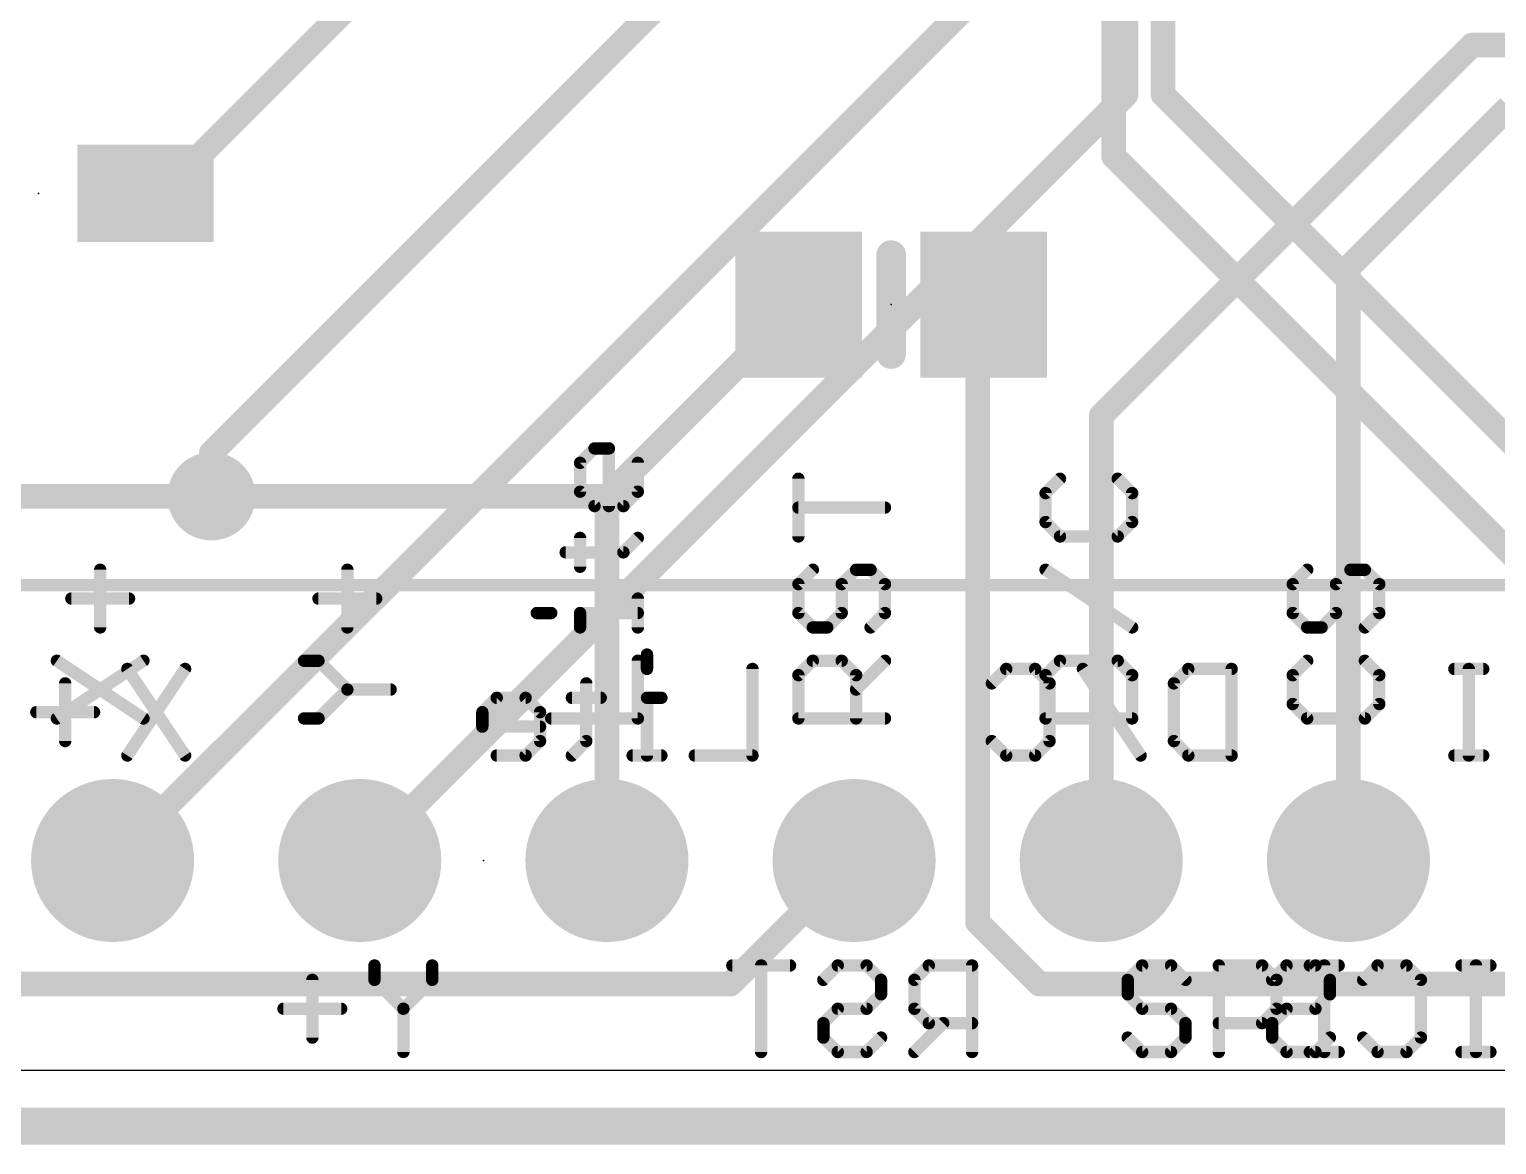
# Model space of a CAD drawing. Extents: x -0.6 to 62.7, y -0.8 to 53.6.
# Drawn here: x 26.32 to 41.4, y -0.76 to 10.7 of the extents above; entities that cross this region are included whole.
import ezdxf

# ---------------------------------------------------------------- set-up
doc = ezdxf.new("R2010")
doc.units = 0
for name, color, linetype in [('1', 12, 'CONTINUOUS'), ('16', 132, 'CONTINUOUS'), ('17', 110, 'CONTINUOUS'), ('18', 110, 'CONTINUOUS'), ('20', 53, 'CONTINUOUS'), ('21', 40, 'CONTINUOUS'), ('22', 6, 'CONTINUOUS'), ('23', 40, 'CONTINUOUS')]:
    doc.layers.add(name, color=color, linetype=linetype)

# ---------------------------------------------------------------- blocks, each defined once
blk = doc.blocks.new('ROUNDP')
at = {"const_width": 0.5}
blk.add_lwpolyline([(0, -0.25, 1), (0, 0.25, 1), (0, -0.25)], format="xyb", dxfattribs=at)
blk = doc.blocks.new('RECT')
blk.add_solid([(-0.5, -0.5), (0.5, -0.5), (-0.5, 0.5), (0.5, 0.5)])
blk = doc.blocks.new('ROUNDV')
at = {"const_width": 0.5}
blk.add_lwpolyline([(0, -0.25, 1), (0, 0.25, 1), (0, -0.25)], format="xyb", dxfattribs=at)

msp = doc.modelspace()

# ---------------------------------------------------------------- linework, layer by layer
at = {"layer": '1', "const_width": 0.254}
for points in [[(37.973, 10.033), (37.973, 26.797)], [(37.465, 9.398), (37.465, 25.781)], [(30.631, 11.962), (27.686, 9.017)], [(44.958, 3.048), (37.973, 10.033)], [(42.418, 4.445), (37.465, 9.398)], [(27.516, 9.017), (27.516, 9.146)], [(27.686, 9.017), (27.516, 9.017)], [(34.229, 7.874), (32.258, 5.903)], [(36.129, 7.874), (36.068, 7.813)], [(36.068, 7.813), (36.068, 1.524)], [(25.278, 5.903), (28.194, 5.903)], [(28.194, 5.903), (32.258, 5.903)], [(32.258, 5.903), (32.258, 2.159)], [(33.528, 0.889), (34.798, 2.159)], [(36.068, 1.524), (36.703, 0.889)], [(5.588, 0.889), (33.528, 0.889)], [(36.703, 0.889), (51.562, 0.889)], [(-0.508, -0.508), (62.611, -0.508)]]:
    msp.add_lwpolyline(points, dxfattribs=at)
at = {"layer": '1', "const_width": 0.127}
for points in [[(38.0179, 10.0779, 1), (37.9281, 9.9881)], [(37.9095, 10.033, 1), (38.0365, 10.033)], [(37.5099, 9.4429, 1), (37.4201, 9.3531)], [(37.4015, 9.398, 1), (37.5285, 9.398)], [(27.5795, 9.146, 1), (27.4525, 9.146)], [(27.516, 9.0805, 1), (27.516, 8.9535)], [(27.4525, 9.017, 1), (27.5795, 9.017)], [(27.6411, 9.0619, 1), (27.7309, 8.9721)], [(27.686, 8.9535, 1), (27.686, 9.0805)], [(34.2739, 7.8291, 1), (34.1841, 7.9189)], [(36.1739, 7.8291, 1), (36.0841, 7.9189)], [(36.1315, 7.813, 1), (36.0045, 7.813)], [(36.0231, 7.8579, 1), (36.1129, 7.7681)], [(28.194, 5.9665, 1), (28.194, 5.8395)], [(28.194, 5.8395, 1), (28.194, 5.9665)], [(32.3215, 5.903, 1), (32.1945, 5.903)], [(32.2131, 5.9479, 1), (32.3029, 5.8581)], [(32.258, 5.8395, 1), (32.258, 5.9665)], [(34.8429, 2.1141, 1), (34.7531, 2.2039)], [(32.1945, 2.159, 1), (32.3215, 2.159)], [(36.1129, 1.5689, 1), (36.0231, 1.4791)], [(36.0045, 1.524, 1), (36.1315, 1.524)], [(33.4831, 0.9339, 1), (33.5729, 0.8441)], [(33.528, 0.8255, 1), (33.528, 0.9525)], [(36.703, 0.9525, 1), (36.703, 0.8255)], [(36.6581, 0.8441, 1), (36.7479, 0.9339)]]:
    msp.add_lwpolyline(points, format="xyb", dxfattribs=at)
at = {"layer": '16', "const_width": 0.254}
for points in [[(37.592, 10.033), (37.592, 34.798)], [(36.322, 14.478), (28.194, 6.35)], [(27.178, 2.159), (36.957, 11.938)], [(37.338, 6.731), (41.148, 10.541)], [(47.625, 10.541), (41.148, 10.541)], [(29.718, 2.159), (37.592, 10.033)], [(39.878, 8.255), (41.529, 9.906)], [(39.878, 2.159), (39.878, 8.255)], [(37.338, 2.159), (37.338, 6.731)], [(28.194, 6.35), (28.194, 5.903)], [(-0.508, -0.635), (62.611, -0.635)]]:
    msp.add_lwpolyline(points, dxfattribs=at)
at = {"layer": '16', "const_width": 0.127}
for points in [[(41.148, 10.6045, 1), (41.148, 10.4775)], [(41.1929, 10.4961, 1), (41.1031, 10.5859)], [(37.6369, 9.9881, 1), (37.5471, 10.0779)], [(37.5285, 10.033, 1), (37.6555, 10.033)], [(39.9415, 8.255, 1), (39.8145, 8.255)], [(39.8331, 8.2999, 1), (39.9229, 8.2101)], [(37.4015, 6.731, 1), (37.2745, 6.731)], [(37.2931, 6.7759, 1), (37.3829, 6.6861)], [(28.2575, 6.35, 1), (28.1305, 6.35)], [(28.1491, 6.3949, 1), (28.2389, 6.3051)], [(28.1305, 5.903, 1), (28.2575, 5.903)], [(27.1331, 2.2039, 1), (27.2229, 2.1141)], [(29.6731, 2.2039, 1), (29.7629, 2.1141)], [(37.2745, 2.159, 1), (37.4015, 2.159)], [(39.8145, 2.159, 1), (39.9415, 2.159)]]:
    msp.add_lwpolyline(points, format="xyb", dxfattribs=at)
at = {"layer": '20'}
msp.add_line((59.69, 0), (2.54, 0), dxfattribs=at)
at = {"layer": '21'}
for points, const_width in [([(35.179, 8.382), (35.179, 7.366)], 0.3048), ([(31.9823, 6.2473), (32.1306, 6.3955)], 0.127), ([(32.1306, 6.3955), (32.2789, 6.3955)], 0.127), ([(32.2789, 6.3955), (32.2789, 5.8024)], 0.127), ([(31.9823, 5.9507), (31.9823, 6.2473)], 0.127), ([(32.5755, 6.2473), (32.5755, 5.9507)], 0.127), ([(34.2257, 5.4905), (34.2257, 6.0837)], 0.127), ([(36.914, 6.0837), (36.7657, 5.9354)], 0.127), ([(37.6555, 5.9354), (37.5072, 6.0837)], 0.127), ([(32.1306, 5.8024), (31.9823, 5.9507)], 0.127), ([(32.5755, 5.9507), (32.4272, 5.8024)], 0.127), ([(36.7657, 5.9354), (36.7657, 5.6388)], 0.127), ([(37.6555, 5.6388), (37.6555, 5.9354)], 0.127), ([(32.4272, 5.8024), (32.1306, 5.8024)], 0.127), ([(35.1155, 5.7871), (34.2257, 5.7871)], 0.127), ([(36.7657, 5.6388), (36.914, 5.4905)], 0.127), ([(37.5072, 5.4905), (37.6555, 5.6388)], 0.127), ([(31.9823, 5.1787), (31.9823, 5.4753)], 0.127), ([(32.4272, 5.327), (32.5755, 5.4753)], 0.127), ([(36.914, 5.4905), (37.5072, 5.4905)], 0.127), ([(31.834, 5.327), (32.4272, 5.327)], 0.127), ([(27.0506, 4.555), (27.0506, 5.1482)], 0.127), ([(29.5906, 4.555), (29.5906, 5.1482)], 0.127), ([(34.374, 5.1482), (34.2257, 4.9999)], 0.127), ([(34.6706, 4.9999), (34.8189, 5.1482)], 0.127), ([(34.8189, 5.1482), (34.9672, 5.1482)], 0.127), ([(34.9672, 5.1482), (35.1155, 4.9999)], 0.127), ([(37.6555, 4.555), (36.7657, 5.1482)], 0.127), ([(39.454, 5.1482), (39.3057, 4.9999)], 0.127), ([(39.7506, 4.9999), (39.8989, 5.1482)], 0.127), ([(39.8989, 5.1482), (40.0472, 5.1482)], 0.127), ([(40.0472, 5.1482), (40.1955, 4.9999)], 0.127), ([(34.2257, 4.9999), (34.2257, 4.7033)], 0.127), ([(34.6706, 4.7033), (34.6706, 4.9999)], 0.127), ([(35.1155, 4.9999), (35.1155, 4.7033)], 0.127), ([(39.3057, 4.9999), (39.3057, 4.7033)], 0.127), ([(39.7506, 4.7033), (39.7506, 4.9999)], 0.127), ([(40.1955, 4.9999), (40.1955, 4.7033)], 0.127), ([(26.754, 4.8516), (27.3472, 4.8516)], 0.127), ([(29.294, 4.8516), (29.8872, 4.8516)], 0.127), ([(32.5755, 4.555), (32.5755, 4.8516)], 0.127), ([(31.5374, 4.7033), (31.6857, 4.7033)], 0.127), ([(31.9823, 4.555), (31.9823, 4.7033)], 0.127), ([(31.9823, 4.7033), (32.5755, 4.7033)], 0.127), ([(34.2257, 4.7033), (34.374, 4.555)], 0.127), ([(34.5223, 4.555), (34.6706, 4.7033)], 0.127), ([(35.1155, 4.7033), (34.9672, 4.555)], 0.127), ([(39.3057, 4.7033), (39.454, 4.555)], 0.127), ([(39.6023, 4.555), (39.7506, 4.7033)], 0.127), ([(40.1955, 4.7033), (40.0472, 4.555)], 0.127), ([(34.374, 4.555), (34.5223, 4.555)], 0.127), ([(39.454, 4.555), (39.6023, 4.555)], 0.127), ([(26.6057, 3.6195), (27.4955, 4.2127)], 0.127), ([(26.6057, 4.2127), (27.4955, 3.6195)], 0.127), ([(29.294, 4.2127), (29.1457, 4.2127)], 0.127), ([(29.5906, 3.9161), (29.294, 4.2127)], 0.127), ([(32.5755, 3.6195), (32.5755, 4.2127)], 0.127), ([(34.2257, 4.0644), (34.374, 4.2127)], 0.127), ([(34.374, 4.2127), (34.6706, 4.2127)], 0.127), ([(34.6706, 4.2127), (34.8189, 4.0644)], 0.127), ([(34.8189, 3.9161), (35.1155, 4.2127)], 0.127), ([(36.914, 4.2127), (36.7657, 4.0644)], 0.127), ([(37.5072, 4.2127), (36.914, 4.2127)], 0.127), ([(37.6555, 4.0644), (37.5072, 4.2127)], 0.127), ([(39.454, 4.2127), (39.3057, 4.0644)], 0.127), ([(40.1955, 4.0644), (40.0472, 4.2127)], 0.127), ([(34.2257, 3.6195), (34.2257, 4.0644)], 0.127), ([(34.8189, 4.0644), (34.8189, 3.6195)], 0.127), ([(36.7657, 4.0644), (36.7657, 3.6195)], 0.127), ([(37.6555, 3.6195), (37.6555, 4.0644)], 0.127), ([(39.3057, 4.0644), (39.3057, 3.7678)], 0.127), ([(40.1955, 3.7678), (40.1955, 4.0644)], 0.127), ([(29.294, 3.6195), (29.5906, 3.9161)], 0.127), ([(29.5906, 3.9161), (30.0355, 3.9161)], 0.127), ([(39.3057, 3.7678), (39.454, 3.6195)], 0.127), ([(40.0472, 3.6195), (40.1955, 3.7678)], 0.127), ([(29.1457, 3.6195), (29.294, 3.6195)], 0.127), ([(31.6857, 3.6195), (32.5755, 3.6195)], 0.127), ([(35.1155, 3.6195), (34.2257, 3.6195)], 0.127), ([(36.7657, 3.6195), (37.6555, 3.6195)], 0.127), ([(39.454, 3.6195), (40.0472, 3.6195)], 0.127), ([(37.7586, 1.0803), (37.6103, 0.932)], 0.127), ([(38.0551, 1.0803), (37.7586, 1.0803)], 0.127), ([(38.2034, 0.932), (38.0551, 1.0803)], 0.127), ([(38.5458, 0.1905), (38.5458, 1.0803)], 0.127), ([(38.5458, 1.0803), (38.9907, 1.0803)], 0.127), ([(38.9907, 1.0803), (39.139, 0.932)], 0.127), ([(39.4813, 1.0803), (39.7779, 1.0803)], 0.127), ([(39.6296, 0.1905), (39.6296, 1.0803)], 0.127), ([(41.0405, 1.0803), (41.3371, 1.0803)], 0.127), ([(41.1888, 0.1905), (41.1888, 1.0803)], 0.127), ([(37.6103, 0.932), (37.6103, 0.7837)], 0.127), ([(39.139, 0.932), (39.139, 0.6354)], 0.127), ([(37.6103, 0.7837), (37.7586, 0.6354)], 0.127), ([(37.7586, 0.6354), (38.0551, 0.6354)], 0.127), ([(38.0551, 0.6354), (38.2034, 0.4871)], 0.127), ([(39.139, 0.6354), (38.9907, 0.4871)], 0.127), ([(38.2034, 0.4871), (38.2034, 0.3388)], 0.127), ([(38.9907, 0.4871), (38.5458, 0.4871)], 0.127), ([(37.7586, 0.1905), (37.6103, 0.3388)], 0.127), ([(38.2034, 0.3388), (38.0551, 0.1905)], 0.127), ([(38.0551, 0.1905), (37.7586, 0.1905)], 0.127), ([(39.4813, 0.1905), (39.7779, 0.1905)], 0.127), ([(41.0405, 0.1905), (41.3371, 0.1905)], 0.127)]:
    msp.add_lwpolyline(points, dxfattribs=dict(at, const_width=const_width))
for points, const_width in [([(35.2552, 8.382, 1), (35.1028, 8.382)], 0.1524), ([(35.1028, 7.366, 1), (35.2552, 7.366)], 0.1524), ([(32.1306, 6.4273, 1), (32.1306, 6.3638)], 0.0635), ([(32.1531, 6.3731, 1), (32.1082, 6.418)], 0.0635), ([(32.3107, 6.3955, 1), (32.2472, 6.3955)], 0.0635), ([(32.2789, 6.3638, 1), (32.2789, 6.4273)], 0.0635), ([(32.0141, 6.2473, 1), (31.9506, 6.2473)], 0.0635), ([(31.9599, 6.2697, 1), (32.0048, 6.2248)], 0.0635), ([(32.6073, 6.2473, 1), (32.5437, 6.2473)], 0.0635), ([(34.2575, 6.0837, 1), (34.194, 6.0837)], 0.0635), ([(36.9365, 6.0613, 1), (36.8916, 6.1062)], 0.0635), ([(37.5297, 6.1062, 1), (37.4848, 6.0613)], 0.0635), ([(32.0048, 5.9731, 1), (31.9599, 5.9282)], 0.0635), ([(31.9506, 5.9507, 1), (32.0141, 5.9507)], 0.0635), ([(32.5437, 5.9507, 1), (32.6073, 5.9507)], 0.0635), ([(32.598, 5.9282, 1), (32.553, 5.9731)], 0.0635), ([(36.7975, 5.9354, 1), (36.734, 5.9354)], 0.0635), ([(36.7433, 5.9579, 1), (36.7882, 5.913)], 0.0635), ([(37.6873, 5.9354, 1), (37.6238, 5.9354)], 0.0635), ([(37.633, 5.913, 1), (37.678, 5.9579)], 0.0635), ([(32.1306, 5.8341, 1), (32.1306, 5.7706)], 0.0635), ([(32.1082, 5.7799, 1), (32.1531, 5.8248)], 0.0635), ([(32.2472, 5.8024, 1), (32.3107, 5.8024)], 0.0635), ([(32.4048, 5.8248, 1), (32.4497, 5.7799)], 0.0635), ([(32.4272, 5.7706, 1), (32.4272, 5.8341)], 0.0635), ([(34.2257, 5.8189, 1), (34.2257, 5.7554)], 0.0635), ([(35.1155, 5.7554, 1), (35.1155, 5.8189)], 0.0635), ([(36.734, 5.6388, 1), (36.7975, 5.6388)], 0.0635), ([(36.7882, 5.6613, 1), (36.7433, 5.6164)], 0.0635), ([(37.6238, 5.6388, 1), (37.6873, 5.6388)], 0.0635), ([(37.678, 5.6164, 1), (37.633, 5.6613)], 0.0635), ([(32.0141, 5.4753, 1), (31.9506, 5.4753)], 0.0635), ([(32.598, 5.4528, 1), (32.553, 5.4977)], 0.0635), ([(34.194, 5.4905, 1), (34.2575, 5.4905)], 0.0635), ([(36.914, 5.5223, 1), (36.914, 5.4588)], 0.0635), ([(36.8916, 5.4681, 1), (36.9365, 5.513)], 0.0635), ([(37.4848, 5.513, 1), (37.5297, 5.4681)], 0.0635), ([(37.5072, 5.4588, 1), (37.5072, 5.5223)], 0.0635), ([(31.834, 5.3587, 1), (31.834, 5.2952)], 0.0635), ([(32.4048, 5.3494, 1), (32.4497, 5.3045)], 0.0635), ([(32.4272, 5.2952, 1), (32.4272, 5.3587)], 0.0635), ([(27.0824, 5.1482, 1), (27.0189, 5.1482)], 0.0635), ([(29.6224, 5.1482, 1), (29.5589, 5.1482)], 0.0635), ([(31.9506, 5.1787, 1), (32.0141, 5.1787)], 0.0635), ([(34.3965, 5.1257, 1), (34.3516, 5.1706)], 0.0635), ([(34.8189, 5.1799, 1), (34.8189, 5.1164)], 0.0635), ([(34.8414, 5.1257, 1), (34.7965, 5.1706)], 0.0635), ([(34.9897, 5.1706, 1), (34.9448, 5.1257)], 0.0635), ([(34.9672, 5.1164, 1), (34.9672, 5.1799)], 0.0635), ([(36.7834, 5.1746, 1), (36.7481, 5.1218)], 0.0635), ([(39.4765, 5.1257, 1), (39.4316, 5.1706)], 0.0635), ([(39.8989, 5.1799, 1), (39.8989, 5.1164)], 0.0635), ([(39.9214, 5.1257, 1), (39.8765, 5.1706)], 0.0635), ([(40.0697, 5.1706, 1), (40.0248, 5.1257)], 0.0635), ([(40.0472, 5.1164, 1), (40.0472, 5.1799)], 0.0635), ([(34.2575, 4.9999, 1), (34.194, 4.9999)], 0.0635), ([(34.2033, 5.0223, 1), (34.2482, 4.9774)], 0.0635), ([(34.7024, 4.9999, 1), (34.6389, 4.9999)], 0.0635), ([(34.6482, 5.0223, 1), (34.6931, 4.9774)], 0.0635), ([(35.1473, 4.9999, 1), (35.0838, 4.9999)], 0.0635), ([(35.093, 4.9774, 1), (35.138, 5.0223)], 0.0635), ([(39.3375, 4.9999, 1), (39.274, 4.9999)], 0.0635), ([(39.2833, 5.0223, 1), (39.3282, 4.9774)], 0.0635), ([(39.7824, 4.9999, 1), (39.7189, 4.9999)], 0.0635), ([(39.7282, 5.0223, 1), (39.7731, 4.9774)], 0.0635), ([(40.2273, 4.9999, 1), (40.1638, 4.9999)], 0.0635), ([(40.173, 4.9774, 1), (40.218, 5.0223)], 0.0635), ([(26.754, 4.8834, 1), (26.754, 4.8199)], 0.0635), ([(27.3472, 4.8199, 1), (27.3472, 4.8834)], 0.0635), ([(29.294, 4.8834, 1), (29.294, 4.8199)], 0.0635), ([(29.8872, 4.8199, 1), (29.8872, 4.8834)], 0.0635), ([(32.6073, 4.8516, 1), (32.5437, 4.8516)], 0.0635), ([(31.5374, 4.7351, 1), (31.5374, 4.6716)], 0.0635), ([(31.6857, 4.6716, 1), (31.6857, 4.7351)], 0.0635), ([(31.9823, 4.7351, 1), (31.9823, 4.6716)], 0.0635), ([(32.0141, 4.7033, 1), (31.9506, 4.7033)], 0.0635), ([(32.5755, 4.6716, 1), (32.5755, 4.7351)], 0.0635), ([(34.2482, 4.7258, 1), (34.2033, 4.6809)], 0.0635), ([(34.194, 4.7033, 1), (34.2575, 4.7033)], 0.0635), ([(34.6389, 4.7033, 1), (34.7024, 4.7033)], 0.0635), ([(34.6931, 4.6809, 1), (34.6482, 4.7258)], 0.0635), ([(35.0838, 4.7033, 1), (35.1473, 4.7033)], 0.0635), ([(35.138, 4.6809, 1), (35.093, 4.7258)], 0.0635), ([(39.274, 4.7033, 1), (39.3375, 4.7033)], 0.0635), ([(39.3282, 4.7258, 1), (39.2833, 4.6809)], 0.0635), ([(39.7189, 4.7033, 1), (39.7824, 4.7033)], 0.0635), ([(39.7731, 4.6809, 1), (39.7282, 4.7258)], 0.0635), ([(40.1638, 4.7033, 1), (40.2273, 4.7033)], 0.0635), ([(40.218, 4.6809, 1), (40.173, 4.7258)], 0.0635), ([(27.0189, 4.555, 1), (27.0824, 4.555)], 0.0635), ([(29.5589, 4.555, 1), (29.6224, 4.555)], 0.0635), ([(31.9506, 4.555, 1), (32.0141, 4.555)], 0.0635), ([(32.5437, 4.555, 1), (32.6073, 4.555)], 0.0635), ([(34.374, 4.5868, 1), (34.374, 4.5233)], 0.0635), ([(34.3516, 4.5326, 1), (34.3965, 4.5775)], 0.0635), ([(34.4999, 4.5775, 1), (34.5448, 4.5326)], 0.0635), ([(34.5223, 4.5233, 1), (34.5223, 4.5868)], 0.0635), ([(34.9448, 4.5775, 1), (34.9897, 4.5326)], 0.0635), ([(37.6379, 4.5286, 1), (37.6731, 4.5814)], 0.0635), ([(39.454, 4.5868, 1), (39.454, 4.5233)], 0.0635), ([(39.4316, 4.5326, 1), (39.4765, 4.5775)], 0.0635), ([(39.5799, 4.5775, 1), (39.6248, 4.5326)], 0.0635), ([(39.6023, 4.5233, 1), (39.6023, 4.5868)], 0.0635), ([(40.0248, 4.5775, 1), (40.0697, 4.5326)], 0.0635), ([(26.6234, 4.2391, 1), (26.5881, 4.1863)], 0.0635), ([(27.5131, 4.1863, 1), (27.4779, 4.2391)], 0.0635), ([(29.1457, 4.2444, 1), (29.1457, 4.1809)], 0.0635), ([(29.3165, 4.2351, 1), (29.2716, 4.1902)], 0.0635), ([(29.294, 4.1809, 1), (29.294, 4.2444)], 0.0635), ([(32.6073, 4.2127, 1), (32.5437, 4.2127)], 0.0635), ([(34.374, 4.2444, 1), (34.374, 4.1809)], 0.0635), ([(34.3965, 4.1902, 1), (34.3516, 4.2351)], 0.0635), ([(34.6931, 4.2351, 1), (34.6482, 4.1902)], 0.0635), ([(34.6706, 4.1809, 1), (34.6706, 4.2444)], 0.0635), ([(35.138, 4.1902, 1), (35.093, 4.2351)], 0.0635), ([(36.914, 4.2444, 1), (36.914, 4.1809)], 0.0635), ([(36.9365, 4.1902, 1), (36.8916, 4.2351)], 0.0635), ([(37.5297, 4.2351, 1), (37.4848, 4.1902)], 0.0635), ([(37.5072, 4.1809, 1), (37.5072, 4.2444)], 0.0635), ([(39.4765, 4.1902, 1), (39.4316, 4.2351)], 0.0635), ([(40.0697, 4.2351, 1), (40.0248, 4.1902)], 0.0635), ([(34.2575, 4.0644, 1), (34.194, 4.0644)], 0.0635), ([(34.2033, 4.0868, 1), (34.2482, 4.0419)], 0.0635), ([(34.8507, 4.0644, 1), (34.7872, 4.0644)], 0.0635), ([(34.7965, 4.0419, 1), (34.8414, 4.0868)], 0.0635), ([(36.7975, 4.0644, 1), (36.734, 4.0644)], 0.0635), ([(36.7433, 4.0868, 1), (36.7882, 4.0419)], 0.0635), ([(37.6873, 4.0644, 1), (37.6238, 4.0644)], 0.0635), ([(37.633, 4.0419, 1), (37.678, 4.0868)], 0.0635), ([(39.3375, 4.0644, 1), (39.274, 4.0644)], 0.0635), ([(39.2833, 4.0868, 1), (39.3282, 4.0419)], 0.0635), ([(40.2273, 4.0644, 1), (40.1638, 4.0644)], 0.0635), ([(40.173, 4.0419, 1), (40.218, 4.0868)], 0.0635), ([(29.5906, 3.9478, 1), (29.5906, 3.8843)], 0.0635), ([(29.6131, 3.8936, 1), (29.5682, 3.9385)], 0.0635), ([(29.5682, 3.8936, 1), (29.6131, 3.9385)], 0.0635), ([(30.0355, 3.8843, 1), (30.0355, 3.9478)], 0.0635), ([(34.7965, 3.9385, 1), (34.8414, 3.8936)], 0.0635), ([(39.274, 3.7678, 1), (39.3375, 3.7678)], 0.0635), ([(39.3282, 3.7902, 1), (39.2833, 3.7453)], 0.0635), ([(40.1638, 3.7678, 1), (40.2273, 3.7678)], 0.0635), ([(40.218, 3.7453, 1), (40.173, 3.7902)], 0.0635), ([(26.5881, 3.6459, 1), (26.6234, 3.5931)], 0.0635), ([(27.4779, 3.5931, 1), (27.5131, 3.6459)], 0.0635), ([(29.1457, 3.6513, 1), (29.1457, 3.5878)], 0.0635), ([(29.2716, 3.642, 1), (29.3165, 3.597)], 0.0635), ([(29.294, 3.5878, 1), (29.294, 3.6513)], 0.0635), ([(31.6857, 3.6513, 1), (31.6857, 3.5878)], 0.0635), ([(32.5437, 3.6195, 1), (32.6073, 3.6195)], 0.0635), ([(32.5755, 3.5878, 1), (32.5755, 3.6513)], 0.0635), ([(34.2257, 3.6513, 1), (34.2257, 3.5878)], 0.0635), ([(34.194, 3.6195, 1), (34.2575, 3.6195)], 0.0635), ([(34.7872, 3.6195, 1), (34.8507, 3.6195)], 0.0635), ([(35.1155, 3.5878, 1), (35.1155, 3.6513)], 0.0635), ([(36.7657, 3.6513, 1), (36.7657, 3.5878)], 0.0635), ([(36.734, 3.6195, 1), (36.7975, 3.6195)], 0.0635), ([(37.6238, 3.6195, 1), (37.6873, 3.6195)], 0.0635), ([(37.6555, 3.5878, 1), (37.6555, 3.6513)], 0.0635), ([(39.454, 3.6513, 1), (39.454, 3.5878)], 0.0635), ([(39.4316, 3.597, 1), (39.4765, 3.642)], 0.0635), ([(40.0248, 3.642, 1), (40.0697, 3.597)], 0.0635), ([(40.0472, 3.5878, 1), (40.0472, 3.6513)], 0.0635), ([(37.7586, 1.112, 1), (37.7586, 1.0485)], 0.0635), ([(37.781, 1.0578, 1), (37.7361, 1.1027)], 0.0635), ([(38.0776, 1.1027, 1), (38.0327, 1.0578)], 0.0635), ([(38.0551, 1.0485, 1), (38.0551, 1.112)], 0.0635), ([(38.5775, 1.0803, 1), (38.514, 1.0803)], 0.0635), ([(38.5458, 1.112, 1), (38.5458, 1.0485)], 0.0635), ([(39.0131, 1.1027, 1), (38.9682, 1.0578)], 0.0635), ([(38.9907, 1.0485, 1), (38.9907, 1.112)], 0.0635), ([(39.4813, 1.112, 1), (39.4813, 1.0485)], 0.0635), ([(39.6613, 1.0803, 1), (39.5978, 1.0803)], 0.0635), ([(39.7779, 1.0485, 1), (39.7779, 1.112)], 0.0635), ([(41.0405, 1.112, 1), (41.0405, 1.0485)], 0.0635), ([(41.2205, 1.0803, 1), (41.157, 1.0803)], 0.0635), ([(41.3371, 1.0485, 1), (41.3371, 1.112)], 0.0635), ([(37.642, 0.932, 1), (37.5785, 0.932)], 0.0635), ([(37.5878, 0.9544, 1), (37.6327, 0.9095)], 0.0635), ([(38.181, 0.9095, 1), (38.2259, 0.9544)], 0.0635), ([(39.1707, 0.932, 1), (39.1072, 0.932)], 0.0635), ([(39.1165, 0.9095, 1), (39.1614, 0.9544)], 0.0635), ([(37.5785, 0.7837, 1), (37.642, 0.7837)], 0.0635), ([(37.6327, 0.8061, 1), (37.5878, 0.7612)], 0.0635), ([(37.7586, 0.6671, 1), (37.7586, 0.6036)], 0.0635), ([(37.7361, 0.6129, 1), (37.781, 0.6578)], 0.0635), ([(38.0776, 0.6578, 1), (38.0327, 0.6129)], 0.0635), ([(38.0551, 0.6036, 1), (38.0551, 0.6671)], 0.0635), ([(39.1072, 0.6354, 1), (39.1707, 0.6354)], 0.0635), ([(39.1614, 0.6129, 1), (39.1165, 0.6578)], 0.0635), ([(38.2352, 0.4871, 1), (38.1717, 0.4871)], 0.0635), ([(38.181, 0.4646, 1), (38.2259, 0.5095)], 0.0635), ([(38.5458, 0.5188, 1), (38.5458, 0.4553)], 0.0635), ([(38.9682, 0.5095, 1), (39.0131, 0.4646)], 0.0635), ([(38.9907, 0.4553, 1), (38.9907, 0.5188)], 0.0635), ([(37.6327, 0.3612, 1), (37.5878, 0.3163)], 0.0635), ([(38.1717, 0.3388, 1), (38.2352, 0.3388)], 0.0635), ([(38.2259, 0.3163, 1), (38.181, 0.3612)], 0.0635), ([(37.7586, 0.2223, 1), (37.7586, 0.1588)], 0.0635), ([(37.7361, 0.168, 1), (37.781, 0.213)], 0.0635), ([(38.0327, 0.213, 1), (38.0776, 0.168)], 0.0635), ([(38.0551, 0.1588, 1), (38.0551, 0.2223)], 0.0635), ([(38.514, 0.1905, 1), (38.5775, 0.1905)], 0.0635), ([(39.4813, 0.2223, 1), (39.4813, 0.1588)], 0.0635), ([(39.5978, 0.1905, 1), (39.6613, 0.1905)], 0.0635), ([(39.7779, 0.1588, 1), (39.7779, 0.2223)], 0.0635), ([(41.0405, 0.2223, 1), (41.0405, 0.1588)], 0.0635), ([(41.157, 0.1905, 1), (41.2205, 0.1905)], 0.0635), ([(41.3371, 0.1588, 1), (41.3371, 0.2223)], 0.0635)]:
    msp.add_lwpolyline(points, format="xyb", dxfattribs=dict(at, const_width=const_width))
at = {"layer": '22', "const_width": 0.127}
for points in [[(1.182, 4.989), (61.182, 4.989)], [(32.6699, 4.2766), (32.6699, 4.1283)], [(27.923, 4.1283), (27.3298, 3.2385)], [(27.3298, 4.1283), (27.923, 3.2385)], [(33.7537, 4.1283), (33.7537, 3.2385)], [(36.2136, 3.98), (36.3619, 4.1283)], [(36.3619, 4.1283), (36.6585, 4.1283)], [(36.6585, 4.1283), (36.8067, 3.98)], [(37.7423, 3.2385), (37.1491, 4.1283)], [(38.0846, 3.98), (38.2329, 4.1283)], [(38.2329, 4.1283), (38.6778, 4.1283)], [(38.6778, 4.1283), (38.6778, 3.2385)], [(41.2631, 4.1283), (40.9665, 4.1283)], [(41.1148, 3.2385), (41.1148, 4.1283)], [(26.6909, 3.98), (26.6909, 3.3868)], [(32.0462, 3.98), (32.0462, 3.3868)], [(36.8067, 3.98), (36.8067, 3.3868)], [(38.0846, 3.3868), (38.0846, 3.98)], [(31.1259, 3.8317), (30.9777, 3.6834)], [(31.4225, 3.8317), (31.1259, 3.8317)], [(31.5708, 3.6834), (31.4225, 3.8317)], [(32.1945, 3.8317), (31.8979, 3.8317)], [(32.8182, 3.8317), (32.6699, 3.8317)], [(32.6699, 3.8317), (32.6699, 3.2385)], [(26.9875, 3.6834), (26.3943, 3.6834)], [(30.9777, 3.6834), (30.9777, 3.5351)], [(31.5708, 3.3868), (31.5708, 3.6834)], [(30.9777, 3.5351), (31.5708, 3.5351)], [(31.4225, 3.2385), (31.5708, 3.3868)], [(32.0462, 3.3868), (31.8979, 3.2385)], [(36.3619, 3.2385), (36.2136, 3.3868)], [(36.8067, 3.3868), (36.6585, 3.2385)], [(38.2329, 3.2385), (38.0846, 3.3868)], [(31.1259, 3.2385), (31.4225, 3.2385)], [(32.8182, 3.2385), (32.5216, 3.2385)], [(33.7537, 3.2385), (33.1605, 3.2385)], [(36.6585, 3.2385), (36.3619, 3.2385)], [(38.6778, 3.2385), (38.2329, 3.2385)], [(41.2631, 3.2385), (40.9665, 3.2385)], [(29.8698, 0.932), (29.8698, 1.0803)], [(30.463, 1.0803), (30.463, 0.932)], [(34.1397, 1.0803), (33.5466, 1.0803)], [(33.8432, 0.1905), (33.8432, 1.0803)], [(34.4821, 0.932), (34.6304, 1.0803)], [(34.6304, 1.0803), (34.927, 1.0803)], [(34.927, 1.0803), (35.0753, 0.932)], [(35.5659, 1.0803), (35.4176, 0.932)], [(36.0108, 1.0803), (35.5659, 1.0803)], [(36.0108, 0.1905), (36.0108, 1.0803)], [(39.0943, 0.932), (39.2426, 1.0803)], [(39.2426, 1.0803), (39.5392, 1.0803)], [(39.5392, 1.0803), (39.6875, 0.932)], [(40.0298, 0.932), (40.1781, 1.0803)], [(40.1781, 1.0803), (40.4747, 1.0803)], [(40.4747, 1.0803), (40.623, 0.932)], [(29.2309, 0.932), (29.2309, 0.3388)], [(30.1664, 0.6354), (29.8698, 0.932)], [(30.463, 0.932), (30.1664, 0.6354)], [(35.0753, 0.932), (35.0753, 0.7837)], [(35.4176, 0.932), (35.4176, 0.6354)], [(39.6875, 0.932), (39.6875, 0.7837)], [(40.623, 0.932), (40.623, 0.3388)], [(35.0753, 0.7837), (34.927, 0.6354)], [(39.6875, 0.7837), (39.5392, 0.6354)], [(29.5275, 0.6354), (28.9343, 0.6354)], [(30.1664, 0.6354), (30.1664, 0.1905)], [(34.6304, 0.6354), (34.4821, 0.4871)], [(34.927, 0.6354), (34.6304, 0.6354)], [(35.4176, 0.6354), (35.5659, 0.4871)], [(39.2426, 0.6354), (39.0943, 0.4871)], [(39.5392, 0.6354), (39.2426, 0.6354)], [(34.4821, 0.4871), (34.4821, 0.3388)], [(35.7142, 0.4871), (35.4176, 0.1905)], [(35.5659, 0.4871), (36.0108, 0.4871)], [(39.0943, 0.4871), (39.0943, 0.3388)], [(34.4821, 0.3388), (34.6304, 0.1905)], [(34.927, 0.1905), (35.0753, 0.3388)], [(39.0943, 0.3388), (39.2426, 0.1905)], [(39.5392, 0.1905), (39.6875, 0.3388)], [(40.1781, 0.1905), (40.0298, 0.3388)], [(40.623, 0.3388), (40.4747, 0.1905)], [(34.6304, 0.1905), (34.927, 0.1905)], [(39.2426, 0.1905), (39.5392, 0.1905)], [(40.4747, 0.1905), (40.1781, 0.1905)]]:
    msp.add_lwpolyline(points, dxfattribs=at)
at = {"layer": '22', "const_width": 0.0635}
for points in [[(32.7016, 4.2766, 1), (32.6381, 4.2766)], [(27.3563, 4.1459, 1), (27.3034, 4.1106)], [(27.9494, 4.1106, 1), (27.8966, 4.1459)], [(32.6381, 4.1283, 1), (32.7016, 4.1283)], [(33.7854, 4.1283, 1), (33.7219, 4.1283)], [(36.3619, 4.16, 1), (36.3619, 4.0965)], [(36.3843, 4.1058, 1), (36.3394, 4.1507)], [(36.6809, 4.1507, 1), (36.636, 4.1058)], [(36.6585, 4.0965, 1), (36.6585, 4.16)], [(37.1755, 4.1459, 1), (37.1227, 4.1106)], [(38.2329, 4.16, 1), (38.2329, 4.0965)], [(38.2554, 4.1058, 1), (38.2104, 4.1507)], [(38.7095, 4.1283, 1), (38.646, 4.1283)], [(38.6778, 4.0965, 1), (38.6778, 4.16)], [(40.9665, 4.16, 1), (40.9665, 4.0965)], [(41.1465, 4.1283, 1), (41.083, 4.1283)], [(41.2631, 4.0965, 1), (41.2631, 4.16)], [(26.7227, 3.98, 1), (26.6592, 3.98)], [(32.078, 3.98, 1), (32.0145, 3.98)], [(36.1911, 4.0024, 1), (36.236, 3.9575)], [(36.8385, 3.98, 1), (36.775, 3.98)], [(36.7843, 3.9575, 1), (36.8292, 4.0024)], [(38.1164, 3.98, 1), (38.0529, 3.98)], [(38.0622, 4.0024, 1), (38.1071, 3.9575)], [(31.1259, 3.8634, 1), (31.1259, 3.7999)], [(31.1484, 3.8092, 1), (31.1035, 3.8541)], [(31.445, 3.8541, 1), (31.4001, 3.8092)], [(31.4225, 3.7999, 1), (31.4225, 3.8634)], [(31.8979, 3.8634, 1), (31.8979, 3.7999)], [(32.1945, 3.7999, 1), (32.1945, 3.8634)], [(32.7016, 3.8317, 1), (32.6381, 3.8317)], [(32.6699, 3.8634, 1), (32.6699, 3.7999)], [(32.8182, 3.7999, 1), (32.8182, 3.8634)], [(26.3943, 3.7151, 1), (26.3943, 3.6516)], [(26.9875, 3.6516, 1), (26.9875, 3.7151)], [(31.0094, 3.6834, 1), (30.9459, 3.6834)], [(30.9552, 3.7058, 1), (31.0001, 3.6609)], [(31.6026, 3.6834, 1), (31.5391, 3.6834)], [(31.5484, 3.6609, 1), (31.5933, 3.7058)], [(30.9777, 3.5668, 1), (30.9777, 3.5033)], [(30.9459, 3.5351, 1), (31.0094, 3.5351)], [(31.5708, 3.5033, 1), (31.5708, 3.5668)], [(26.6592, 3.3868, 1), (26.7227, 3.3868)], [(31.5391, 3.3868, 1), (31.6026, 3.3868)], [(31.5933, 3.3643, 1), (31.5484, 3.4092)], [(32.0145, 3.3868, 1), (32.078, 3.3868)], [(32.0687, 3.3643, 1), (32.0238, 3.4092)], [(36.236, 3.4092, 1), (36.1911, 3.3643)], [(36.775, 3.3868, 1), (36.8385, 3.3868)], [(36.8292, 3.3643, 1), (36.7843, 3.4092)], [(38.0529, 3.3868, 1), (38.1164, 3.3868)], [(38.1071, 3.4092, 1), (38.0622, 3.3643)], [(27.3034, 3.2561, 1), (27.3563, 3.2209)], [(27.8966, 3.2209, 1), (27.9494, 3.2561)], [(31.1259, 3.2703, 1), (31.1259, 3.2067)], [(31.4001, 3.261, 1), (31.445, 3.216)], [(31.4225, 3.2067, 1), (31.4225, 3.2703)], [(31.8755, 3.261, 1), (31.9204, 3.216)], [(32.5216, 3.2703, 1), (32.5216, 3.2067)], [(32.6381, 3.2385, 1), (32.7016, 3.2385)], [(32.8182, 3.2067, 1), (32.8182, 3.2703)], [(33.1605, 3.2703, 1), (33.1605, 3.2067)], [(33.7219, 3.2385, 1), (33.7854, 3.2385)], [(33.7537, 3.2067, 1), (33.7537, 3.2703)], [(36.3619, 3.2703, 1), (36.3619, 3.2067)], [(36.3394, 3.216, 1), (36.3843, 3.261)], [(36.636, 3.261, 1), (36.6809, 3.216)], [(36.6585, 3.2067, 1), (36.6585, 3.2703)], [(37.7158, 3.2209, 1), (37.7687, 3.2561)], [(38.2329, 3.2703, 1), (38.2329, 3.2067)], [(38.2104, 3.216, 1), (38.2554, 3.261)], [(38.646, 3.2385, 1), (38.7095, 3.2385)], [(38.6778, 3.2067, 1), (38.6778, 3.2703)], [(40.9665, 3.2703, 1), (40.9665, 3.2067)], [(41.083, 3.2385, 1), (41.1465, 3.2385)], [(41.2631, 3.2067, 1), (41.2631, 3.2703)], [(29.9016, 1.0803, 1), (29.8381, 1.0803)], [(30.4948, 1.0803, 1), (30.4313, 1.0803)], [(33.5466, 1.112, 1), (33.5466, 1.0485)], [(33.8749, 1.0803, 1), (33.8114, 1.0803)], [(34.1397, 1.0485, 1), (34.1397, 1.112)], [(34.6304, 1.112, 1), (34.6304, 1.0485)], [(34.6528, 1.0578, 1), (34.6079, 1.1027)], [(34.9494, 1.1027, 1), (34.9045, 1.0578)], [(34.927, 1.0485, 1), (34.927, 1.112)], [(35.5659, 1.112, 1), (35.5659, 1.0485)], [(35.5884, 1.0578, 1), (35.5434, 1.1027)], [(36.0425, 1.0803, 1), (35.979, 1.0803)], [(36.0108, 1.0485, 1), (36.0108, 1.112)], [(39.2426, 1.112, 1), (39.2426, 1.0485)], [(39.2651, 1.0578, 1), (39.2202, 1.1027)], [(39.5617, 1.1027, 1), (39.5168, 1.0578)], [(39.5392, 1.0485, 1), (39.5392, 1.112)], [(40.1781, 1.112, 1), (40.1781, 1.0485)], [(40.2006, 1.0578, 1), (40.1557, 1.1027)], [(40.4972, 1.1027, 1), (40.4523, 1.0578)], [(40.4747, 1.0485, 1), (40.4747, 1.112)], [(29.2627, 0.932, 1), (29.1992, 0.932)], [(29.8923, 0.9544, 1), (29.8474, 0.9095)], [(29.8381, 0.932, 1), (29.9016, 0.932)], [(30.4313, 0.932, 1), (30.4948, 0.932)], [(30.4855, 0.9095, 1), (30.4406, 0.9544)], [(34.4596, 0.9544, 1), (34.5045, 0.9095)], [(35.107, 0.932, 1), (35.0435, 0.932)], [(35.0528, 0.9095, 1), (35.0977, 0.9544)], [(35.4494, 0.932, 1), (35.3859, 0.932)], [(35.3952, 0.9544, 1), (35.4401, 0.9095)], [(39.0719, 0.9544, 1), (39.1168, 0.9095)], [(39.7193, 0.932, 1), (39.6557, 0.932)], [(39.665, 0.9095, 1), (39.71, 0.9544)], [(40.0074, 0.9544, 1), (40.0523, 0.9095)], [(40.6548, 0.932, 1), (40.5913, 0.932)], [(40.6006, 0.9095, 1), (40.6455, 0.9544)], [(35.0435, 0.7837, 1), (35.107, 0.7837)], [(35.0977, 0.7612, 1), (35.0528, 0.8061)], [(39.6557, 0.7837, 1), (39.7193, 0.7837)], [(39.71, 0.7612, 1), (39.665, 0.8061)], [(28.9343, 0.6671, 1), (28.9343, 0.6036)], [(29.5275, 0.6036, 1), (29.5275, 0.6671)], [(30.1982, 0.6354, 1), (30.1347, 0.6354)], [(30.144, 0.6578, 1), (30.1889, 0.6129)], [(30.144, 0.6129, 1), (30.1889, 0.6578)], [(34.6304, 0.6671, 1), (34.6304, 0.6036)], [(34.6528, 0.6129, 1), (34.6079, 0.6578)], [(34.9045, 0.6578, 1), (34.9494, 0.6129)], [(34.927, 0.6036, 1), (34.927, 0.6671)], [(35.3859, 0.6354, 1), (35.4494, 0.6354)], [(35.4401, 0.6578, 1), (35.3952, 0.6129)], [(39.2426, 0.6671, 1), (39.2426, 0.6036)], [(39.2651, 0.6129, 1), (39.2202, 0.6578)], [(39.5168, 0.6578, 1), (39.5617, 0.6129)], [(39.5392, 0.6036, 1), (39.5392, 0.6671)], [(34.5138, 0.4871, 1), (34.4503, 0.4871)], [(34.4596, 0.5095, 1), (34.5045, 0.4646)], [(35.5659, 0.5188, 1), (35.5659, 0.4553)], [(35.5434, 0.4646, 1), (35.5884, 0.5095)], [(35.7366, 0.4646, 1), (35.6917, 0.5095)], [(36.0108, 0.4553, 1), (36.0108, 0.5188)], [(39.1261, 0.4871, 1), (39.0626, 0.4871)], [(39.0719, 0.5095, 1), (39.1168, 0.4646)], [(29.1992, 0.3388, 1), (29.2627, 0.3388)], [(34.4503, 0.3388, 1), (34.5138, 0.3388)], [(34.5045, 0.3612, 1), (34.4596, 0.3163)], [(35.0977, 0.3163, 1), (35.0528, 0.3612)], [(39.1168, 0.3612, 1), (39.0719, 0.3163)], [(39.0626, 0.3388, 1), (39.1261, 0.3388)], [(39.71, 0.3163, 1), (39.665, 0.3612)], [(40.0523, 0.3612, 1), (40.0074, 0.3163)], [(40.5913, 0.3388, 1), (40.6548, 0.3388)], [(40.6455, 0.3163, 1), (40.6006, 0.3612)], [(30.1347, 0.1905, 1), (30.1982, 0.1905)], [(33.8114, 0.1905, 1), (33.8749, 0.1905)], [(34.6304, 0.2223, 1), (34.6304, 0.1588)], [(34.6079, 0.168, 1), (34.6528, 0.213)], [(34.9045, 0.213, 1), (34.9494, 0.168)], [(34.927, 0.1588, 1), (34.927, 0.2223)], [(35.3952, 0.213, 1), (35.4401, 0.168)], [(35.979, 0.1905, 1), (36.0425, 0.1905)], [(39.2426, 0.2223, 1), (39.2426, 0.1588)], [(39.2202, 0.168, 1), (39.2651, 0.213)], [(39.5168, 0.213, 1), (39.5617, 0.168)], [(39.5392, 0.1588, 1), (39.5392, 0.2223)], [(40.1781, 0.2223, 1), (40.1781, 0.1588)], [(40.1557, 0.168, 1), (40.2006, 0.213)], [(40.4523, 0.213, 1), (40.4972, 0.168)], [(40.4747, 0.1588, 1), (40.4747, 0.2223)]]:
    msp.add_lwpolyline(points, format="xyb", dxfattribs=at)
at = {"layer": '23'}
for p in [(26.416, 9.017), (35.179, 7.874), (30.988, 2.159)]:
    msp.add_point(p, dxfattribs=at)

# ---------------------------------------------------------------- block references
at = {"layer": '1', "yscale": 1.4, "rotation": 270}
msp.add_blockref('RECT', (27.516, 9.017), dxfattribs=at)
at = {"layer": '1', "xscale": 1.3, "yscale": 1.5}
for p in [(34.229, 7.874), (36.129, 7.874)]:
    msp.add_blockref('RECT', p, dxfattribs=at)
at = {"layer": '17', "xscale": 1.6764, "yscale": 1.6764, "rotation": 270}
for p in [(27.178, 2.159), (27.178, 2.159), (29.718, 2.159), (29.718, 2.159), (32.258, 2.159), (32.258, 2.159), (34.798, 2.159), (34.798, 2.159), (37.338, 2.159), (37.338, 2.159), (39.878, 2.159), (39.878, 2.159)]:
    msp.add_blockref('ROUNDP', p, dxfattribs=at)
at = {"layer": '18', "xscale": 0.9064, "yscale": 0.9064}
msp.add_blockref('ROUNDV', (28.194, 5.903), dxfattribs=at)
msp.add_blockref('ROUNDV', (28.194, 5.903), dxfattribs=at)

doc.saveas('drawing.dxf')
